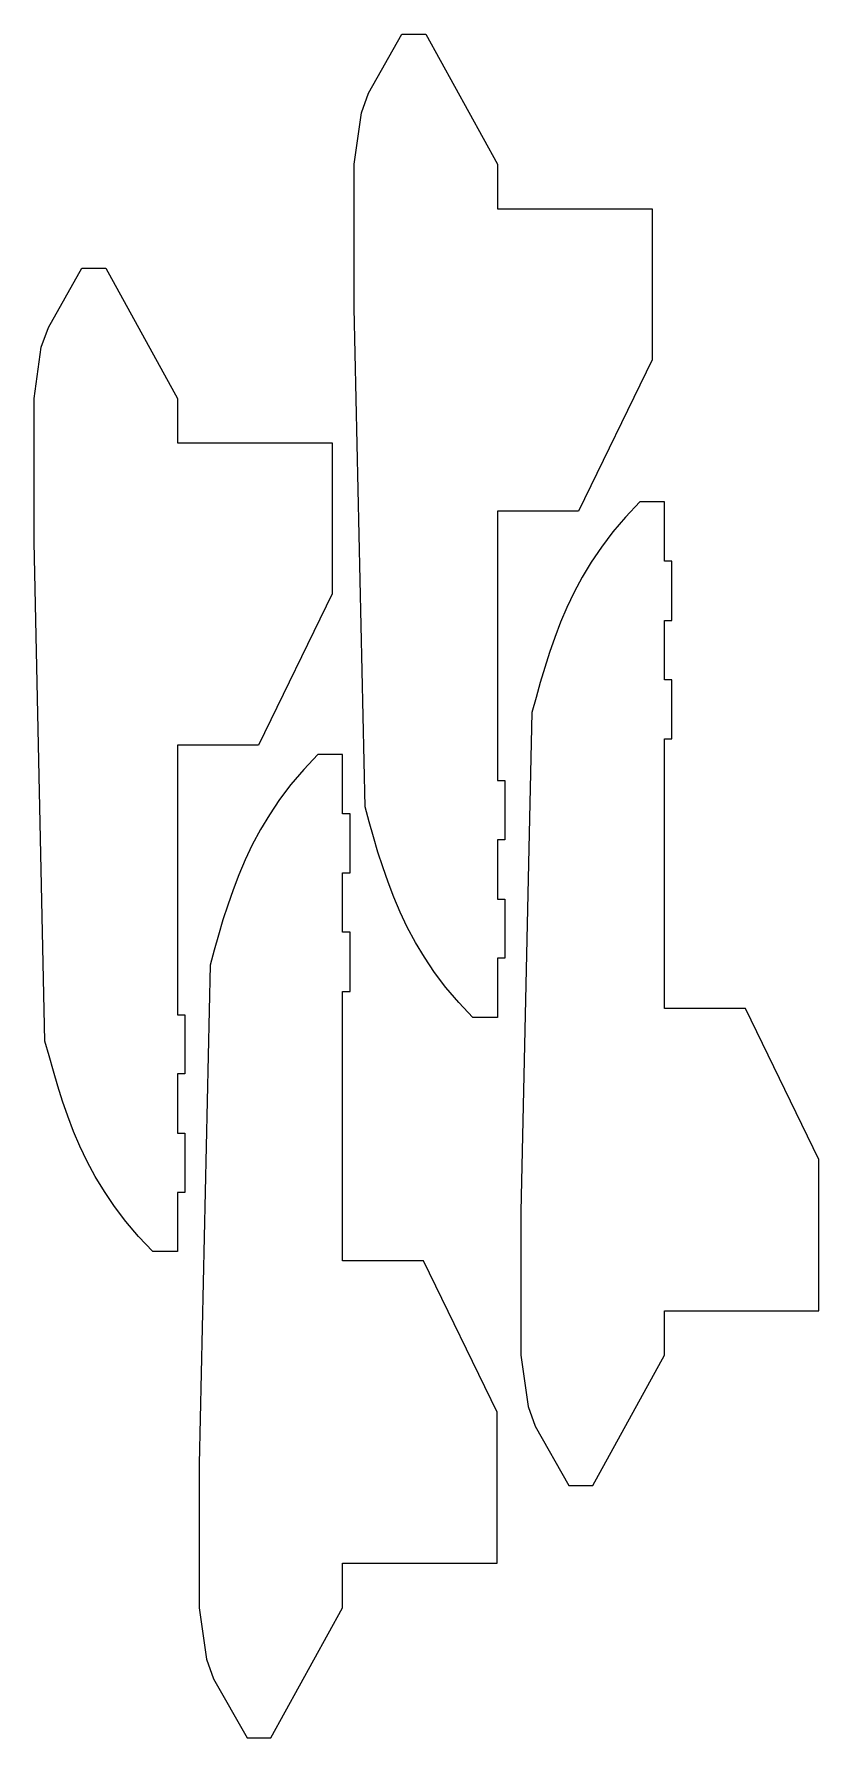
# Model space of a CAD drawing. Extents: x 26 to 1530, y 0 to 3265.
import ezdxf

# ---------------------------------------------------------------- set-up
doc = ezdxf.new("R2010")
doc.units = 0
doc.layers.add('Layer_1', color=7, linetype='CONTINUOUS')

msp = doc.modelspace()

# ---------------------------------------------------------------- linework, layer by layer
at = {"layer": 'Layer_1', "color": 7}
for p, q in [((666.691696, 3151.1396), (730.811376, 3264.52544)), ((730.811376, 3264.52544), (776.590896, 3264.52544)), ((776.590896, 3264.52544), (913.957856, 3015.07664)), ((652.972016, 3113.34528), (666.691696, 3151.1396)), ((639.223936, 3015.07664), (652.972016, 3113.34528)), ((639.223936, 2739.4612), (639.223936, 3015.07664)), ((913.957856, 3015.07664), (913.957856, 2930.03728)), ((913.957856, 2930.03728), (1210.008256, 2930.03728)), ((1210.008256, 2930.03728), (1210.008256, 2640.44136)), ((53.473216, 2702.6052), (117.592896, 2815.99104)), ((117.592896, 2815.99104), (163.372496, 2815.99104)), ((163.372496, 2815.99104), (300.739376, 2566.54224)), ((660.115296, 1783.9078), (639.223936, 2739.4612)), ((39.753536, 2664.81088), (53.473216, 2702.6052)), ((26.005536, 2566.54224), (39.753536, 2664.81088)), ((1210.008256, 2640.44136), (1069.069616, 2350.84544)), ((26.005536, 2290.9268), (26.005536, 2566.54224)), ((300.739376, 2566.54224), (300.739376, 2481.50288)), ((300.739376, 2481.50288), (596.789776, 2481.50288)), ((596.789776, 2481.50288), (596.789776, 2191.90696)), ((1069.069616, 2350.84544), (913.957856, 2350.84544)), ((913.957856, 2350.84544), (913.957856, 1834.463704)), ((1186.207056, 2368.18424), (1158.994496, 2339.213027)), ((1233.460656, 2368.18424), (1186.207056, 2368.18424)), ((1233.460656, 2254.687296), (1233.460656, 2368.18424)), ((1158.994496, 2339.213027), (1134.559856, 2310.674382)), ((46.896896, 1335.3734), (26.005536, 2290.9268)), ((1134.559856, 2310.674382), (1112.846416, 2281.703168)), ((1093.344096, 2252.73224), (1076.024416, 2224.193312)), ((1112.846416, 2281.703168), (1093.344096, 2252.73224)), ((1247.633856, 2254.687296), (1233.460656, 2254.687296)), ((1247.633856, 2141.190352), (1247.633856, 2254.687296)), ((1076.024416, 2224.193312), (1060.377136, 2195.222384)), ((596.789776, 2191.90696), (455.851216, 1902.31104)), ((1060.377136, 2195.222384), (1046.629136, 2166.251168)), ((1046.629136, 2166.251168), (1034.553536, 2137.71252)), ((1034.553536, 2137.71252), (1023.555136, 2108.741312)), ((1233.460656, 2027.692272), (1233.460656, 2141.190352)), ((1233.460656, 2141.190352), (1247.633856, 2141.190352)), ((1023.555136, 2108.741312), (1013.407056, 2079.770384)), ((1013.407056, 2079.770384), (1004.336176, 2051.231168)), ((1004.336176, 2051.231168), (995.803936, 2022.261088)), ((1247.633856, 2027.692272), (1233.460656, 2027.692272)), ((1247.633856, 1914.195896), (1247.633856, 2027.692272)), ((987.583456, 1993.288176), (979.618096, 1964.7518)), ((995.803936, 2022.261088), (987.583456, 1993.288176)), ((979.618096, 1964.7518), (958.726736, 1009.1984)), ((455.851216, 1902.31104), (300.739376, 1902.31104)), ((300.739376, 1902.31104), (300.739376, 1385.929304)), ((1233.460656, 1397.81416), (1233.460656, 1914.195896)), ((1233.460656, 1914.195896), (1247.633856, 1914.195896)), ((569.788656, 1884.44984), (542.604416, 1855.478627)), ((617.042176, 1884.44984), (569.788656, 1884.44984)), ((617.042176, 1770.952896), (617.042176, 1884.44984)), ((542.604416, 1855.478627), (518.141376, 1826.939982)), ((913.957856, 1834.463704), (928.131056, 1834.463704)), ((928.131056, 1834.463704), (928.131056, 1720.967328)), ((496.428016, 1797.968768), (476.925616, 1768.99784)), ((518.141376, 1826.939982), (496.428016, 1797.968768)), ((476.925616, 1768.99784), (459.634336, 1740.458912)), ((631.215376, 1770.952896), (617.042176, 1770.952896)), ((631.215376, 1657.455952), (631.215376, 1770.952896)), ((668.080656, 1755.371424), (660.115296, 1783.9078)), ((459.634336, 1740.458912), (443.958736, 1711.487984)), ((676.301136, 1726.398512), (668.080656, 1755.371424)), ((443.958736, 1711.487984), (430.239056, 1682.516768)), ((684.833376, 1697.428432), (676.301136, 1726.398512)), ((693.904256, 1668.889216), (684.833376, 1697.428432)), ((928.131056, 1720.967328), (913.957856, 1720.967328)), ((913.957856, 1720.967328), (913.957856, 1607.469248)), ((430.239056, 1682.516768), (418.135136, 1653.97812)), ((704.052336, 1639.918288), (693.904256, 1668.889216)), ((418.135136, 1653.97812), (407.136656, 1625.006912)), ((617.042176, 1543.957872), (617.042176, 1657.455952)), ((617.042176, 1657.455952), (631.215376, 1657.455952)), ((715.050736, 1610.94708), (704.052336, 1639.918288)), ((407.136656, 1625.006912), (396.988656, 1596.035984)), ((727.126336, 1582.408432), (715.050736, 1610.94708)), ((913.957856, 1607.469248), (928.131056, 1607.469248)), ((928.131056, 1607.469248), (928.131056, 1493.972304)), ((387.917776, 1567.496768), (379.413856, 1538.526688)), ((396.988656, 1596.035984), (387.917776, 1567.496768)), ((740.874336, 1553.437216), (727.126336, 1582.408432)), ((379.413856, 1538.526688), (371.165056, 1509.553776)), ((631.215376, 1543.957872), (617.042176, 1543.957872)), ((631.215376, 1430.461496), (631.215376, 1543.957872)), ((756.521616, 1524.466288), (740.874336, 1553.437216)), ((371.165056, 1509.553776), (363.199696, 1481.0174)), ((773.841296, 1495.92736), (756.521616, 1524.466288)), ((363.199696, 1481.0174), (342.308336, 525.464)), ((793.343616, 1466.956432), (773.841296, 1495.92736)), ((928.131056, 1493.972304), (913.957856, 1493.972304)), ((913.957856, 1493.972304), (913.957856, 1380.47536)), ((815.057056, 1437.985218), (793.343616, 1466.956432)), ((839.491696, 1409.446573), (815.057056, 1437.985218)), ((617.042176, 914.07976), (617.042176, 1430.461496)), ((617.042176, 1430.461496), (631.215376, 1430.461496)), ((866.704256, 1380.47536), (839.491696, 1409.446573)), ((300.739376, 1385.929304), (314.912576, 1385.929304)), ((314.912576, 1385.929304), (314.912576, 1272.432928)), ((913.957856, 1380.47536), (866.704256, 1380.47536)), ((1388.572416, 1397.81416), (1233.460656, 1397.81416)), ((1529.511056, 1108.21824), (1388.572416, 1397.81416)), ((54.862256, 1306.837024), (46.896896, 1335.3734)), ((63.111056, 1277.864112), (54.862256, 1306.837024)), ((71.614976, 1248.894032), (63.111056, 1277.864112)), ((80.685856, 1220.354816), (71.614976, 1248.894032)), ((314.912576, 1272.432928), (300.739376, 1272.432928)), ((300.739376, 1272.432928), (300.739376, 1158.934848)), ((90.833856, 1191.383888), (80.685856, 1220.354816)), ((101.832336, 1162.41268), (90.833856, 1191.383888)), ((113.936256, 1133.874032), (101.832336, 1162.41268)), ((300.739376, 1158.934848), (314.912576, 1158.934848)), ((314.912576, 1158.934848), (314.912576, 1045.437904)), ((127.655936, 1104.902816), (113.936256, 1133.874032)), ((143.331536, 1075.931888), (127.655936, 1104.902816)), ((1529.511056, 818.62232), (1529.511056, 1108.21824)), ((160.622816, 1047.39296), (143.331536, 1075.931888)), ((180.125216, 1018.422032), (160.622816, 1047.39296)), ((314.912576, 1045.437904), (300.739376, 1045.437904)), ((300.739376, 1045.437904), (300.739376, 931.94096)), ((201.838576, 989.450818), (180.125216, 1018.422032)), ((226.301616, 960.912173), (201.838576, 989.450818)), ((958.726736, 1009.1984), (958.726736, 733.58296)), ((253.485856, 931.94096), (226.301616, 960.912173)), ((300.739376, 931.94096), (253.485856, 931.94096)), ((772.154016, 914.07976), (617.042176, 914.07976)), ((913.092576, 624.48384), (772.154016, 914.07976)), ((1233.460656, 733.58296), (1233.460656, 818.62232)), ((1233.460656, 818.62232), (1529.511056, 818.62232)), ((958.726736, 733.58296), (972.474816, 635.31432)), ((1096.093696, 484.13416), (1233.460656, 733.58296)), ((913.092576, 334.88792), (913.092576, 624.48384)), ((972.474816, 635.31432), (986.194496, 597.52)), ((986.194496, 597.52), (1050.314176, 484.13416)), ((342.308336, 525.464), (342.308336, 249.84856)), ((1050.314176, 484.13416), (1096.093696, 484.13416)), ((617.042176, 249.84856), (617.042176, 334.88792)), ((617.042176, 334.88792), (913.092576, 334.88792)), ((342.308336, 249.84856), (356.056336, 151.57992)), ((479.675296, 0.39976), (617.042176, 249.84856)), ((356.056336, 151.57992), (369.776016, 113.7856)), ((369.776016, 113.7856), (433.895696, 0.39976)), ((433.895696, 0.39976), (479.675296, 0.39976))]:
    msp.add_line(p, q, dxfattribs=at)

doc.saveas('drawing.dxf')
